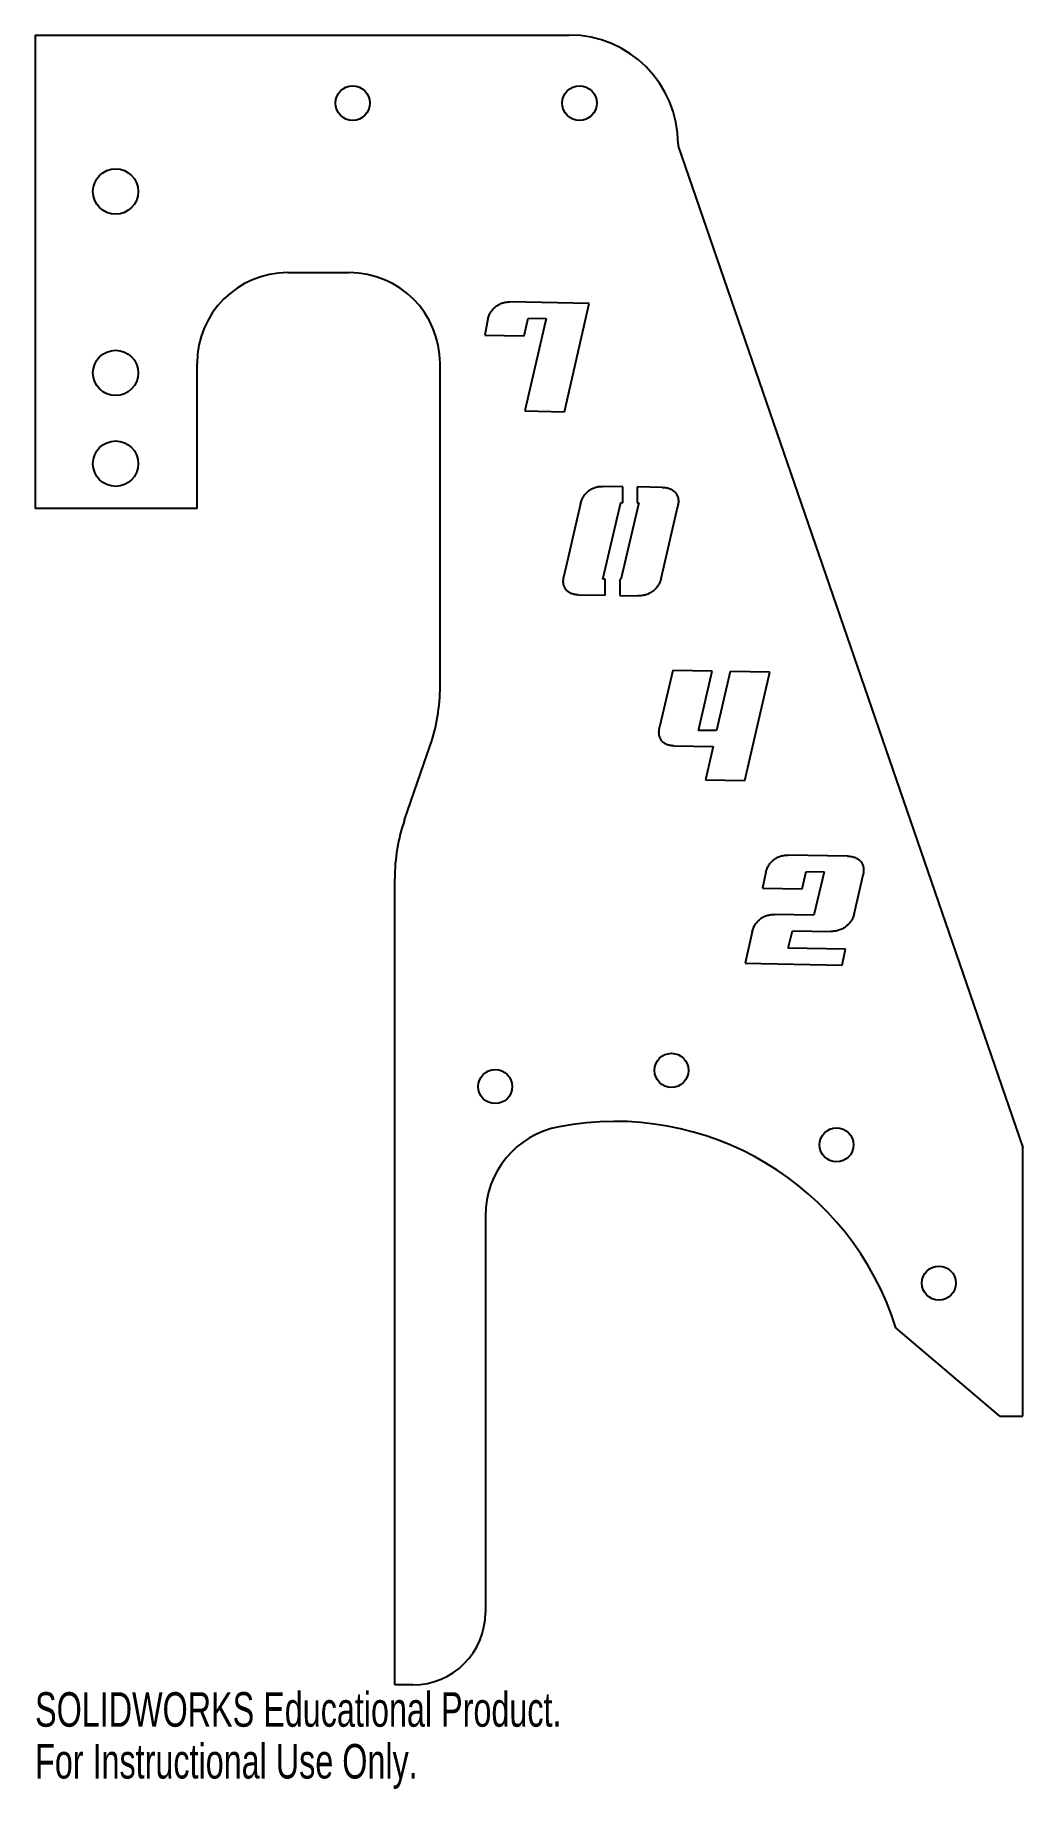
# Model space of a CAD drawing. Header units: inches. Extents: x -1.44 to 4, y -5.05 to 4.61.
import ezdxf

# ---------------------------------------------------------------- set-up
doc = ezdxf.new("R2010")
doc.units = ezdxf.units.IN
doc.header["$MEASUREMENT"] = 0
doc.styles.add('SLDTEXTSTYLE0', font='TXT', dxfattribs={"width": 0.7})

msp = doc.modelspace()

# ---------------------------------------------------------------- linework, layer by layer
at = {"color": 7, "linetype": 'Continuous', "lineweight": 25}
for p, q in [((-1.4436, 4.6122), (-1.4436, 2.003)), ((-1.4436, 4.6122), (1.5, 4.6122)), ((2.1, 4.0122), (2.1, 4)), ((2.1, 4), (4, -1.518)), ((-0.0509, 3.303), (0.2881, 3.303)), ((1.6092, 3.1337), (1.1727, 3.1415)), ((1.473, 2.5366), (1.6092, 3.1337)), ((1.052, 3.0474), (1.0342, 2.9591)), ((1.2513, 2.9552), (1.2735, 3.0516)), ((1.3735, 3.0499), (1.2558, 2.5405)), ((1.2735, 3.0516), (1.3735, 3.0499)), ((1.0342, 2.9591), (1.2513, 2.9552)), ((-0.5509, 2.003), (-0.5509, 2.803)), ((0.7881, 1.0221), (0.7881, 2.803)), ((1.2558, 2.5405), (1.473, 2.5366)), ((1.795, 2.1231), (1.6832, 2.1251)), ((1.685, 1.6129), (1.784, 2.0352)), ((1.784, 2.0352), (1.795, 2.0351)), ((1.884, 2.0335), (1.7846, 1.6111)), ((1.795, 2.0351), (1.795, 2.1231)), ((2.0122, 2.1192), (1.8736, 2.1217)), ((1.8736, 2.1217), (1.8736, 2.0337)), ((1.8736, 2.0337), (1.884, 2.0335)), ((-0.5509, 2.003), (-1.4436, 2.003)), ((1.5625, 2.0295), (1.4706, 1.6297)), ((2.0061, 1.6167), (2.098, 2.0166)), ((1.6988, 1.6126), (1.685, 1.6129)), ((1.6988, 1.5246), (1.6988, 1.6126)), ((1.7846, 1.6111), (1.7779, 1.6112)), ((1.7779, 1.6112), (1.7779, 1.5232)), ((1.5487, 1.5272), (1.6988, 1.5246)), ((1.7779, 1.5232), (1.8777, 1.5215)), ((2.0701, 1.1109), (1.9978, 0.7969)), ((2.2877, 1.1071), (2.0701, 1.1109)), ((2.2123, 0.7803), (2.2877, 1.1071)), ((2.3873, 1.1053), (2.3119, 0.7785)), ((2.6048, 1.1015), (2.3873, 1.1053)), ((2.4684, 0.5036), (2.6048, 1.1015)), ((2.3119, 0.7785), (2.2123, 0.7803)), ((0.5926, 0.287), (0.7336, 0.6966)), ((2.0761, 0.6948), (2.2936, 0.6909)), ((2.2936, 0.6909), (2.2513, 0.5075)), ((2.2513, 0.5075), (2.4684, 0.5036)), ((3.0332, 0.0865), (2.7042, 0.0924)), ((2.7828, -0.0938), (2.8049, 0.0025)), ((2.8049, 0.0025), (2.9049, 0.0008)), ((2.9049, 0.0008), (2.8479, -0.2382)), ((0.5381, -4.4808), (0.5381, -0.0386)), ((2.5834, -0.0017), (2.5657, -0.09)), ((2.5657, -0.09), (2.7828, -0.0938)), ((3.0693, -0.233), (3.1189, -0.0158)), ((2.8479, -0.2382), (2.6288, -0.2343)), ((2.5082, -0.3301), (2.4701, -0.5036)), ((2.7059, -0.4198), (2.7296, -0.3242)), ((2.7296, -0.3242), (2.9409, -0.328)), ((3.0231, -0.4255), (2.7059, -0.4198)), ((3.0044, -0.5131), (3.0231, -0.4255)), ((2.4701, -0.5036), (3.0044, -0.5131)), ((4, -3), (4, -1.518)), ((1.0381, -1.8951), (1.0381, -4.0808)), ((3.8729, -3), (3.3004, -2.5133)), ((3.8729, -3), (4, -3)), ((0.6381, -4.4808), (0.5381, -4.4808))]:
    msp.add_line(p, q, dxfattribs=at)
for centre, radius in [((0.3064, 4.2372), 0.095), ((1.5564, 4.2372), 0.095), ((-1, 3.75), 0.125), ((-1, 2.75), 0.125), ((-1, 2.25), 0.125), ((2.0633, -1.0936), 0.0938), ((1.0922, -1.1834), 0.0938), ((2.9731, -1.5045), 0.0937), ((3.5371, -2.2659), 0.0938)]:
    msp.add_circle(centre, radius, dxfattribs=at)
for centre, radius, start, end in [((1.5, 4.0122), 0.6, 0, 90), ((-0.0509, 2.803), 0.5, 90, 180), ((0.2881, 2.803), 0.5, 0, 90), ((-0.2119, 1.0221), 1, 341, 0), ((1.5381, -0.0386), 1, 161, 180), ((1.5381, -1.8951), 0.5, 100.85585, 180), ((1.75, -3), 1.625, 17.42703, 100.85585), ((0.6381, -4.0808), 0.4, 270, 0)]:
    msp.add_arc(centre, radius, start, end, dxfattribs=at)
for points, knots in [([(1.052, 3.0474), (1.054, 3.0543), (1.058, 3.0679), (1.068, 3.0866), (1.0804, 3.1031), (1.0957, 3.1169), (1.1128, 3.1282), (1.1317, 3.1361), (1.1518, 3.141), (1.1656, 3.1413), (1.1727, 3.1415)], [0, 0, 0, 0, 0.131208, 0.256396, 0.379667, 0.503538, 0.627828, 0.749867, 0.872285, 1, 1, 1, 1]), ([(1.5625, 2.0295), (1.5645, 2.0365), (1.5684, 2.0503), (1.5783, 2.0692), (1.5907, 2.0859), (1.606, 2.1), (1.6231, 2.1116), (1.6421, 2.1196), (1.6622, 2.1247), (1.6761, 2.125), (1.6832, 2.1251)], [0, 0, 0, 0, 0.131512, 0.257184, 0.380818, 0.504871, 0.629146, 0.750654, 0.873147, 1, 1, 1, 1]), ([(2.0122, 2.1192), (2.0163, 2.1191), (2.0243, 2.1189), (2.0358, 2.1172), (2.0465, 2.1149), (2.0562, 2.1115), (2.0651, 2.1074), (2.073, 2.1022), (2.08, 2.0961), (2.0861, 2.0893), (2.0912, 2.0817), (2.0954, 2.0737), (2.0983, 2.0652), (2.1006, 2.0564), (2.1013, 2.047), (2.1014, 2.0372), (2.1002, 2.027), (2.0987, 2.0202), (2.098, 2.0166)], [0, 0, 0, 0, 0.078095, 0.151295, 0.219145, 0.284173, 0.345142, 0.404361, 0.461872, 0.519905, 0.577157, 0.633886, 0.689955, 0.746706, 0.80605, 0.867501, 0.931708, 1, 1, 1, 1]), ([(1.5487, 1.5272), (1.545, 1.5274), (1.5379, 1.5277), (1.5276, 1.5292), (1.5181, 1.5316), (1.5094, 1.5348), (1.5013, 1.5389), (1.4939, 1.5438), (1.4875, 1.5498), (1.4817, 1.5564), (1.4768, 1.5638), (1.4729, 1.5717), (1.47, 1.5801), (1.4682, 1.5891), (1.4671, 1.5986), (1.4674, 1.6085), (1.4683, 1.619), (1.4698, 1.6261), (1.4706, 1.6297)], [0, 0, 0, 0, 0.072365, 0.140405, 0.203926, 0.265232, 0.324351, 0.381733, 0.43928, 0.496897, 0.554963, 0.612609, 0.670767, 0.730345, 0.79227, 0.857956, 0.926416, 1, 1, 1, 1]), ([(2.0061, 1.6167), (2.0041, 1.6101), (2.0002, 1.5969), (1.9902, 1.5785), (1.9772, 1.5621), (1.9641, 1.55), (1.9523, 1.5415), (1.9429, 1.536), (1.933, 1.5314), (1.9228, 1.5276), (1.9121, 1.5247), (1.901, 1.5227), (1.8895, 1.5216), (1.8817, 1.5215), (1.8777, 1.5215)], [0, 0, 0, 0, 0.120483, 0.238539, 0.359016, 0.483856, 0.547057, 0.609921, 0.672989, 0.735436, 0.799098, 0.864473, 0.931303, 1, 1, 1, 1]), ([(2.0761, 0.6948), (2.0724, 0.6949), (2.0653, 0.6952), (2.055, 0.6968), (2.0453, 0.6989), (2.0365, 0.7022), (2.0284, 0.7062), (2.0211, 0.7112), (2.0145, 0.717), (2.0088, 0.7237), (2.004, 0.731), (2, 0.7389), (1.9971, 0.7473), (1.9953, 0.7562), (1.9944, 0.7657), (1.9946, 0.7757), (1.9955, 0.7862), (1.997, 0.7932), (1.9978, 0.7969)], [0, 0, 0, 0, 0.072356, 0.140387, 0.205301, 0.2666, 0.325339, 0.383176, 0.440168, 0.497778, 0.555836, 0.61274, 0.670891, 0.730461, 0.792297, 0.857974, 0.926425, 1, 1, 1, 1]), ([(2.5834, -0.0017), (2.5855, 0.0052), (2.5895, 0.0189), (2.5994, 0.0375), (2.6119, 0.054), (2.6271, 0.0678), (2.6443, 0.0792), (2.6632, 0.087), (2.6833, 0.0919), (2.6971, 0.0923), (2.7042, 0.0924)], [0, 0, 0, 0, 0.131208, 0.256396, 0.379667, 0.503538, 0.627828, 0.749867, 0.872285, 1, 1, 1, 1]), ([(3.0332, 0.0865), (3.0373, 0.0864), (3.0453, 0.0862), (3.0568, 0.0844), (3.0675, 0.0822), (3.0773, 0.0789), (3.0862, 0.0747), (3.0941, 0.0695), (3.1011, 0.0635), (3.1072, 0.0567), (3.1123, 0.0492), (3.1163, 0.0412), (3.1195, 0.0328), (3.1215, 0.0239), (3.1223, 0.0145), (3.1224, 0.0048), (3.1212, -0.0055), (3.1197, -0.0123), (3.1189, -0.0158)], [0, 0, 0, 0, 0.078148, 0.151399, 0.220064, 0.284135, 0.346197, 0.405456, 0.462491, 0.520564, 0.577855, 0.633562, 0.68994, 0.747318, 0.805918, 0.867411, 0.931662, 1, 1, 1, 1]), ([(2.5082, -0.3301), (2.5102, -0.3231), (2.5142, -0.3093), (2.5238, -0.2903), (2.5364, -0.2736), (2.5517, -0.2595), (2.5689, -0.2478), (2.5878, -0.2399), (2.6079, -0.2348), (2.6217, -0.2345), (2.6288, -0.2343)], [0, 0, 0, 0, 0.131504, 0.257495, 0.380523, 0.505628, 0.629896, 0.751397, 0.873155, 1, 1, 1, 1]), ([(3.0693, -0.233), (3.0673, -0.2396), (3.0634, -0.2527), (3.0535, -0.271), (3.0404, -0.2874), (3.0273, -0.2995), (3.0155, -0.308), (3.0062, -0.3135), (2.9963, -0.3181), (2.9861, -0.3219), (2.9754, -0.3248), (2.9643, -0.3268), (2.9528, -0.3279), (2.9449, -0.3279), (2.9409, -0.328)], [0, 0, 0, 0, 0.119944, 0.238144, 0.358199, 0.483192, 0.546469, 0.60941, 0.6719, 0.735103, 0.798842, 0.863584, 0.930496, 1, 1, 1, 1])]:
    msp.add_open_spline(points, degree=3, knots=knots, dxfattribs=at)

# ---------------------------------------------------------------- texts
at = {"color": 7, "linetype": 'Continuous', "char_height": 0.1903, "attachment_point": 1, "style": 'SLDTEXTSTYLE0'}
for s, insert in [('SOLIDWORKS Educational Product.', (-1.4436, -4.5209)), ('For Instructional Use Only.', (-1.4436, -4.8063))]:
    msp.add_mtext(s, dxfattribs=dict(at, insert=insert))

doc.saveas('drawing.dxf')
